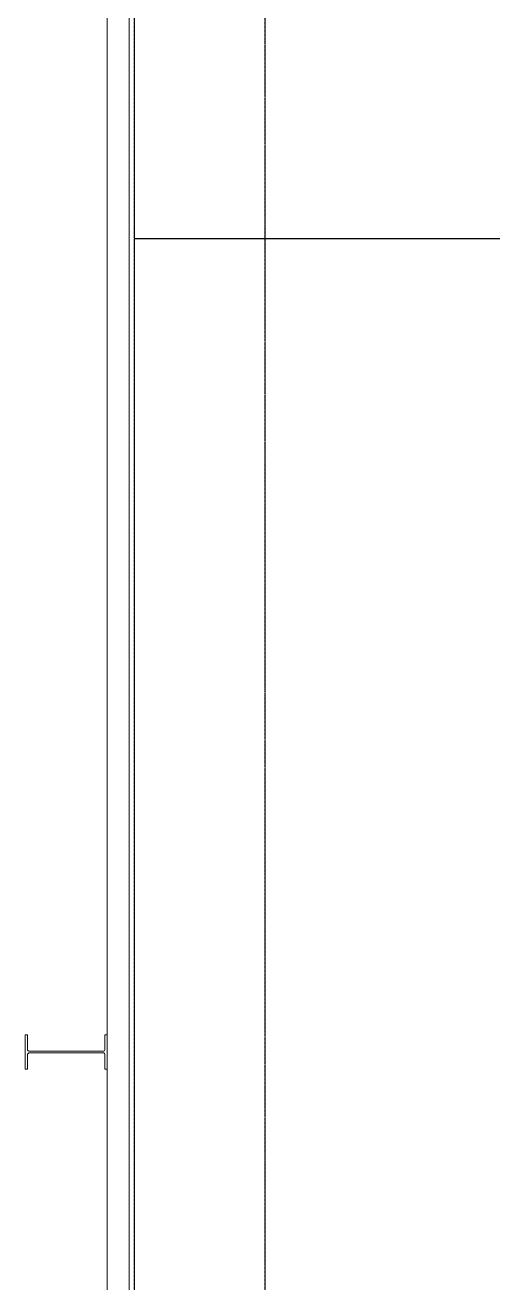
# Model space of a CAD drawing. Header units: millimetres. Extents: x -677815 to 476396, y -125373 to 39000.
# Drawn here: x 152666 to 155252, y 8723 to 15681 of the extents above; entities that cross this region are included whole.
import ezdxf

# ---------------------------------------------------------------- set-up
doc = ezdxf.new("R2010")
doc.units = ezdxf.units.MM
doc.linetypes.add('Xref building Toll$0$_SBA Dash - Loose', pattern=[5, 3, -2])
doc.linetypes.add('Xref building Toll$0$Grid Line', pattern=[22.225, 12.7, -3.175, 3.175, -3.175])
for name, color, linetype, lineweight in [('AM_BOR', 4, 'Continuous', 25), ('Xref building Toll$0$A-DETL', 90, 'Continuous', 9), ('Xref building Toll$0$A-FLOR', 192, 'Continuous', 25), ('Xref building Toll$0$A-WALL', 113, 'Continuous', 9), ('Xref building Toll$0$S-COLS', 52, 'Continuous', 9)]:
    doc.layers.add(name, color=color, linetype=linetype, lineweight=lineweight)
doc.layers.add('Xref building Toll$0$S-GRID', color=8, linetype='Continuous')

# ---------------------------------------------------------------- blocks, each defined once
blk = doc.blocks.new('Xref building Toll$0$Toll Grids')
at = {"layer": 'Xref building Toll$0$S-GRID', "linetype": 'Xref building Toll$0$Grid Line'}
for p, q in [((153992, -125373.3), (153992, 36031.5)), ((153270, -125373.3), (153270, 35080.8))]:
    blk.add_line(p, q, dxfattribs=at)
blk = doc.blocks.new('Xref building Toll$0$UB-Universal Beam-Column - C1_5_460UB67-2140618-MASTER GROUND FLOOR')
at = {"layer": 'Xref building Toll$0$S-COLS', "lineweight": 18}
for p, q in [((-95, 227), (95, 227)), ((-95, 214.3), (-95, 227)), ((-15.65, 214.3), (-95, 214.3)), ((95, 214.3), (15.65, 214.3)), ((95, 227), (95, 214.3)), ((-4.25, -202.9), (-4.25, 202.9)), ((4.25, 202.9), (4.25, -202.9)), ((-95, -214.3), (-15.65, -214.3)), ((-95, -227), (-95, -214.3)), ((95, -227), (-95, -227)), ((15.65, -214.3), (95, -214.3)), ((95, -214.3), (95, -227))]:
    blk.add_line(p, q, dxfattribs=at)
at = {"layer": 'Xref building Toll$0$S-COLS'}
for p, q in [((-95, 227), (-95, 227)), ((-95, 214.3), (-95, 214.3)), ((95, 227), (95, 227)), ((95, 214.3), (95, 214.3)), ((-95, -214.3), (-95, -214.3)), ((-95, -227), (-95, -227)), ((95, -214.3), (95, -214.3)), ((95, -227), (95, -227))]:
    blk.add_line(p, q, dxfattribs=at)
at = {"layer": 'Xref building Toll$0$S-COLS', "lineweight": 18}
for centre, start, end in [((-15.65, 202.9), 360, 90), ((15.65, 202.9), 90, 180), ((-15.65, -202.9), 270, 360), ((15.65, -202.9), 180, 270)]:
    blk.add_arc(centre, 11.4, start, end, dxfattribs=at)
blk = doc.blocks.new('Xref building Toll$0$building block 28092016')
at = {"layer": 'Xref building Toll$0$A-DETL', "linetype": 'Xref building Toll$0$_SBA Dash - Loose'}
blk.add_line((876541.6, -651499.5), (876541.6, -671499.5), dxfattribs=at)
at = {"layer": 'Xref building Toll$0$A-FLOR'}
blk.add_line((875819.6, -656999.5), (909458.1, -656999.5), dxfattribs=at)
at = {"layer": 'Xref building Toll$0$A-WALL', "lineweight": 18}
for p, q in [((875790.6, -651528.5), (875790.6, -671499.5)), ((875819.6, -671499.5), (875819.6, -651499.5))]:
    blk.add_line(p, q, dxfattribs=at)
at = {"layer": 'Xref building Toll$0$A-WALL'}
for p, q in [((875669.6, -661404.5), (875669.6, -651827.9)), ((875669.6, -670809.5), (875669.6, -661594.5))]:
    blk.add_line(p, q, dxfattribs=at)
at = {"layer": 'Xref building Toll$0$S-COLS', "rotation": 90}
blk.add_blockref('Xref building Toll$0$UB-Universal Beam-Column - C1_5_460UB67-2140618-MASTER GROUND FLOOR', (875442.6, -661499.5), dxfattribs=at)
blk = doc.blocks.new('Xref building Toll')
for name, p in [('Xref building Toll$0$Toll Grids', (0, 0)), ('Xref building Toll$0$building block 28092016', (-722549.6, 671499.5))]:
    blk.add_blockref(name, p)

msp = doc.modelspace()

# ---------------------------------------------------------------- block references
at = {"layer": 'AM_BOR'}
msp.add_blockref('Xref building Toll', (0, 0), dxfattribs=at)

doc.saveas('drawing.dxf')
